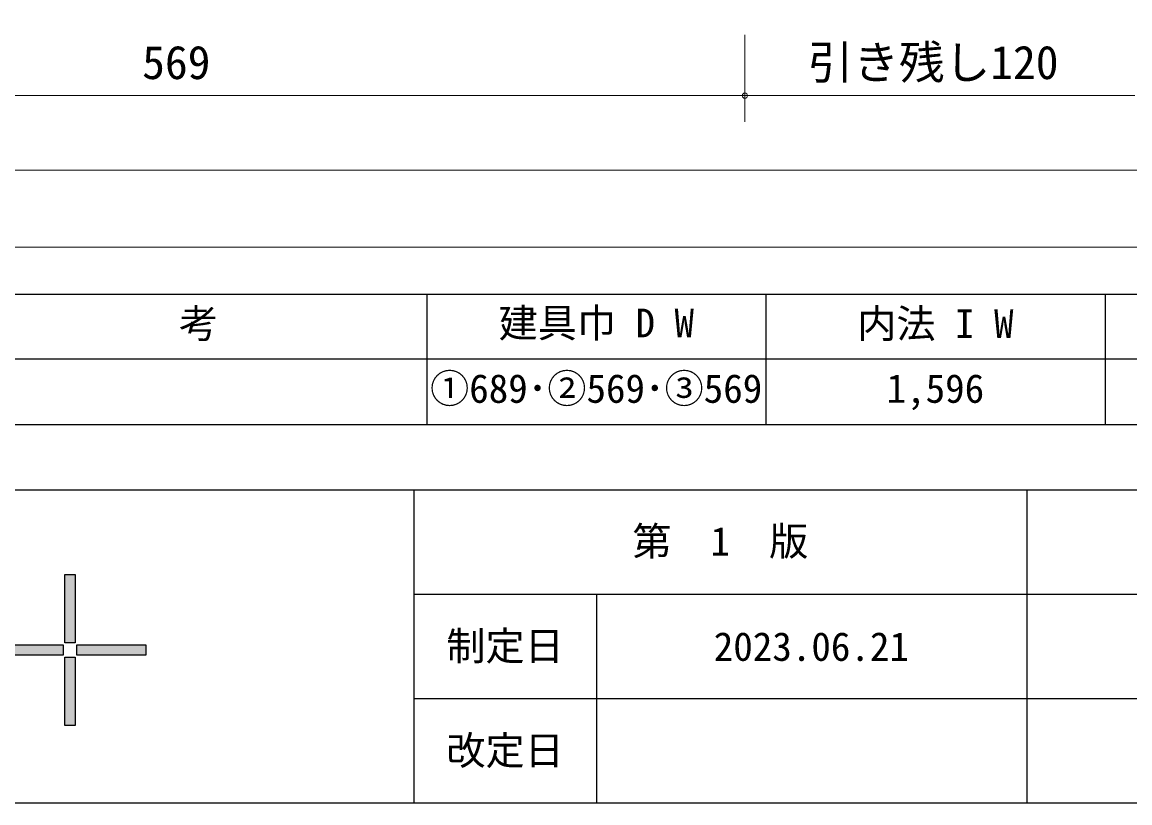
# Model space of a CAD drawing. Units: millimetres at full size; details may follow other scales. Extents: x -800 to 800, y -560 to 560.
# Drawn here: x -596.1 to -256.4, y -560 to -320.7 of the extents above; entities that cross this region are included whole.
import ezdxf
from ezdxf.enums import TextEntityAlignment as Align

# ---------------------------------------------------------------- set-up
doc = ezdxf.new("R2010")
doc.units = ezdxf.units.MM
doc.header["$LTSCALE"] = 4
doc.header["$PDMODE"] = 32
doc.header["$PDSIZE"] = 1.6
doc.layers.add('0-0', color=7, linetype='Continuous', lineweight=25)
doc.layers.add('3-0', color=4, linetype='Continuous', lineweight=9)
doc.styles.add('ＭＳ ゴシック', font='')
doc.styles.get('ＭＳ ゴシック').set_extended_font_data('MS Gothic')

msp = doc.modelspace()

# ---------------------------------------------------------------- linework, layer by layer
at = {"layer": '0-0'}
for p, q in [((-780, -404), (152, -404)), ((-472, -404), (-472, -444)), ((-368, -404), (-368, -444)), ((-264, -404), (-264, -444)), ((152, -424), (-780, -424)), ((-800, -464), (800, -464)), ((-476, -464), (-476, -560)), ((-288, -464), (-288, -560)), ((-476, -496), (800, -496)), ((-420, -496), (-420, -560)), ((-476, -528), (24, -528)), ((-800, -560), (800, -560))]:
    msp.add_line(p, q, dxfattribs=at)
msp.add_lwpolyline([(-780, -44), (-780, -444), (152, -444)], dxfattribs=at)
for points in [[(-582.986, -490.01), (-579.826, -490.01), (-579.826, -510.954), (-582.986, -510.954)], [(-604.674, -511.508), (-583.514, -511.508), (-583.514, -514.74), (-604.674, -514.74)], [(-579.298, -511.508), (-558.138, -511.508), (-558.138, -514.74), (-579.298, -514.74)], [(-582.986, -515.383), (-579.826, -515.383), (-579.826, -536.328), (-582.986, -536.328)]]:
    msp.add_lwpolyline(points, close=True, dxfattribs=at)
at = {"layer": '0-0', "color": 134}
for points in [[(-582.986, -490.01), (-579.826, -490.01), (-582.986, -510.954), (-579.826, -510.954)], [(-583.514, -511.508), (-604.674, -511.508), (-583.514, -514.74), (-604.674, -514.74)], [(-579.298, -511.508), (-558.138, -511.508), (-579.298, -514.74), (-558.138, -514.74)], [(-582.986, -515.383), (-579.826, -515.383), (-582.986, -536.328), (-579.826, -536.328)]]:
    msp.add_solid(points, dxfattribs=at)
at = {"layer": '0-0'}
for points in [[(-582.986, -510.954), (-579.826, -510.954), (-582.986, -490.01), (-579.826, -490.01)], [(-604.674, -511.508), (-604.674, -514.74), (-583.514, -511.508), (-583.514, -514.74)], [(-579.298, -511.508), (-579.298, -514.74), (-558.138, -511.508), (-558.138, -514.74)], [(-582.986, -515.383), (-582.986, -536.328), (-579.826, -515.383), (-579.826, -536.328)]]:
    msp.add_solid(points, dxfattribs=at)
at = {"layer": '3-0'}
for p, q in [((-374.463, -351.187), (-374.463, -324.502)), ((-691.102, -343.187), (-374.463, -343.187)), ((-374.463, -343.187), (-254.863, -343.187)), ((-691.102, -365.983), (87.08, -365.983)), ((-715.102, -389.671), (123.08, -389.671))]:
    msp.add_line(p, q, dxfattribs=at)
msp.add_point((-374.463, -343.187), dxfattribs=at)

# ---------------------------------------------------------------- texts
at = {"layer": '0-0', "style": 'ＭＳ ゴシック'}
for s, p in [('備\u3000\u3000\u3000\u3000\u3000\u3000考', (-632, -420.08)), ('建具巾 D W', (-450, -419.918)), ('内法 I W', (-340, -420.108)), ('①689･②569･③569', (-471, -440)), ('1,596', (-331, -440)), ('第\u30001\u3000版', (-409, -486.85)), ('制定日', (-466, -518.955)), ('2023.06.21', (-384, -519.107)), ('改定日', (-466, -550.955))]:
    msp.add_text(s, height=8.798, dxfattribs=at).set_placement(p, align=Align.BOTTOM_LEFT)
at = {"layer": '3-0', "color": 7, "style": 'ＭＳ ゴシック'}
for s, p in [('569', (-559.297, -341.187)), ('引き残し120', (-355.19, -341.187))]:
    msp.add_text(s, height=10.26, dxfattribs=at).set_placement(p, align=Align.BOTTOM_LEFT)

doc.saveas('drawing.dxf')
